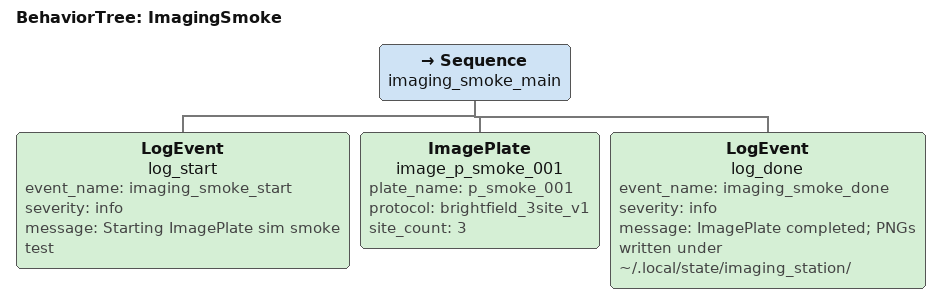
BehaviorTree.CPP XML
<root BTCPP_format="4" main_tree_to_execute="ImagingSmoke">
  <BehaviorTree ID="ImagingSmoke">
    <Sequence name="imaging_smoke_main">
      <LogEvent name="log_start"
                event_name="imaging_smoke_start"
                severity="info"
                message="Starting ImagePlate sim smoke test"/>

      <ImagePlate name="image_p_smoke_001"
                  plate_name="p_smoke_001"
                  protocol="brightfield_3site_v1"
                  site_count="3"/>

      <LogEvent name="log_done"
                event_name="imaging_smoke_done"
                severity="info"
                message="ImagePlate completed; PNGs written under ~/.local/state/imaging_station/"/>
    </Sequence>
  </BehaviorTree>
</root>
